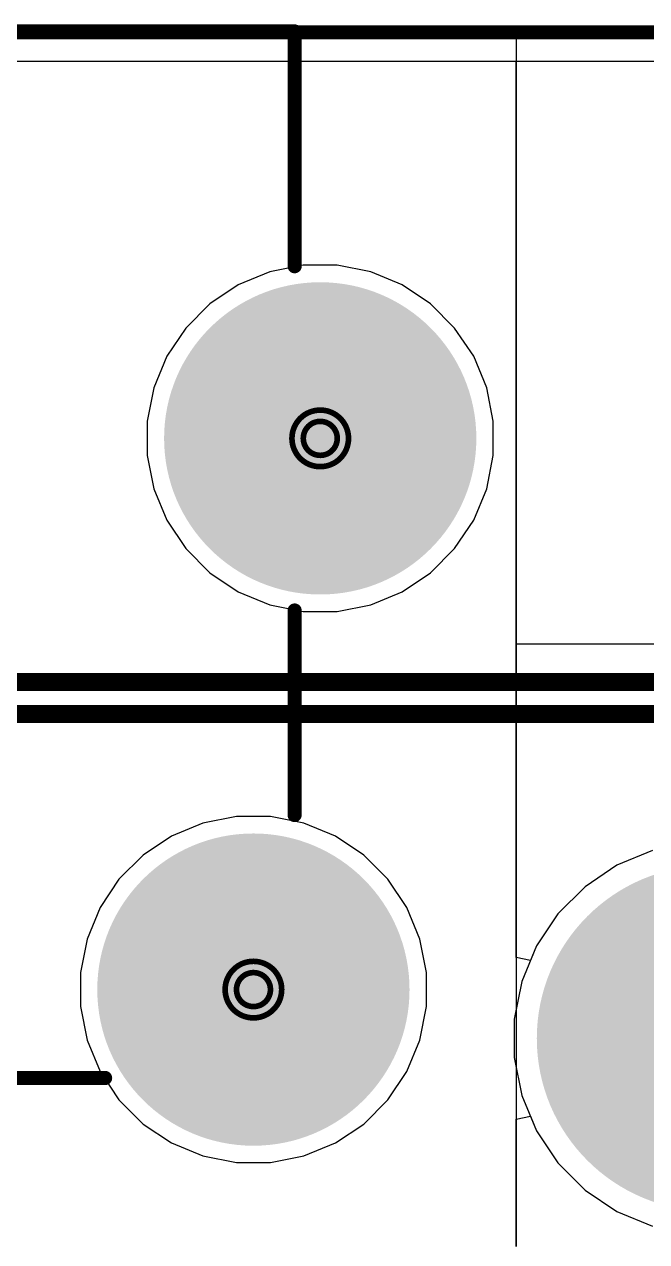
# Model space of a CAD drawing. Header units: inches. Extents: x 0 to 5271, y 0 to 5417.
# Drawn here: x 63 to 68.59, y 99.14 to 110.07 of the extents above; entities that cross this region are included whole.
import ezdxf

# ---------------------------------------------------------------- set-up
doc = ezdxf.new("R2010")
doc.units = ezdxf.units.IN
for name, color, linetype in [('Board_Outline', 216, 'Continuous'), ('Bottom Layer', 5, 'Continuous'), ('Bottom Solder', 6, 'Continuous'), ('Drill Drawing', 1, 'Continuous'), ('L2_GND1', 16, 'Continuous'), ('L3_SIG1', 76, 'Continuous'), ('L4_PWR', 90, 'Continuous'), ('L5_GND2', 156, 'Continuous'), ('L6_SIG2', 130, 'Continuous'), ('L7_GND3', 216, 'Continuous'), ('Multi-Layer', 9, 'Continuous'), ('Pad Holes', 156, 'Continuous'), ('Top Layer', 1, 'Continuous'), ('Top Overlay', 2, 'Continuous'), ('Top Solder', 216, 'Continuous')]:
    doc.layers.add(name, color=color, linetype=linetype)

# ---------------------------------------------------------------- blocks, each defined once
blk = doc.blocks.new('10029449_111RLF_22')
at = {"layer": 'Bottom Layer'}
h = blk.add_hatch(color=5, dxfattribs=at)
edge = h.paths.add_edge_path()
edge.add_arc((-7.25, 2), 1.3, 0, 360)
h = blk.add_hatch(color=5, dxfattribs=at)
edge = h.paths.add_edge_path()
edge.add_arc((-7.85, -2.95), 1.3, 0, 360)
at = {"layer": 'Bottom Solder'}
h = blk.add_hatch(color=6, dxfattribs=at)
edge = h.paths.add_edge_path()
edge.add_arc((-7.25, 2), 1.402, 0, 360)
h = blk.add_hatch(color=6, dxfattribs=at)
edge = h.paths.add_edge_path()
edge.add_arc((-7.85, -2.95), 1.402, 0, 360)
at = {"layer": 'L2_GND1'}
h = blk.add_hatch(color=16, dxfattribs=at)
edge = h.paths.add_edge_path()
edge.add_arc((-7.25, 2), 1.3, 0, 360)
h = blk.add_hatch(color=16, dxfattribs=at)
edge = h.paths.add_edge_path()
edge.add_arc((-7.85, -2.95), 1.3, 0, 360)
at = {"layer": 'L3_SIG1'}
h = blk.add_hatch(color=76, dxfattribs=at)
edge = h.paths.add_edge_path()
edge.add_arc((-7.25, 2), 1.3, 0, 360)
h = blk.add_hatch(color=76, dxfattribs=at)
edge = h.paths.add_edge_path()
edge.add_arc((-7.85, -2.95), 1.3, 0, 360)
at = {"layer": 'L4_PWR'}
h = blk.add_hatch(color=90, dxfattribs=at)
edge = h.paths.add_edge_path()
edge.add_arc((-7.25, 2), 1.3, 0, 360)
h = blk.add_hatch(color=90, dxfattribs=at)
edge = h.paths.add_edge_path()
edge.add_arc((-7.85, -2.95), 1.3, 0, 360)
at = {"layer": 'L5_GND2'}
h = blk.add_hatch(color=156, dxfattribs=at)
edge = h.paths.add_edge_path()
edge.add_arc((-7.25, 2), 1.3, 0, 360)
h = blk.add_hatch(color=156, dxfattribs=at)
edge = h.paths.add_edge_path()
edge.add_arc((-7.85, -2.95), 1.3, 0, 360)
at = {"layer": 'L6_SIG2'}
h = blk.add_hatch(color=130, dxfattribs=at)
edge = h.paths.add_edge_path()
edge.add_arc((-7.25, 2), 1.3, 0, 360)
h = blk.add_hatch(color=130, dxfattribs=at)
edge = h.paths.add_edge_path()
edge.add_arc((-7.85, -2.95), 1.3, 0, 360)
at = {"layer": 'L7_GND3'}
h = blk.add_hatch(color=216, dxfattribs=at)
edge = h.paths.add_edge_path()
edge.add_arc((-7.25, 2), 1.3, 0, 360)
h = blk.add_hatch(color=216, dxfattribs=at)
edge = h.paths.add_edge_path()
edge.add_arc((-7.85, -2.95), 1.3, 0, 360)
at = {"layer": 'Multi-Layer'}
h = blk.add_hatch(color=9, dxfattribs=at)
edge = h.paths.add_edge_path()
edge.add_arc((-7.25, 2), 1.3, 0, 360)
h = blk.add_hatch(color=9, dxfattribs=at)
edge = h.paths.add_edge_path()
edge.add_arc((-7.85, -2.95), 1.3, 0, 360)
at = {"layer": 'Pad Holes'}
h = blk.add_hatch(color=7, dxfattribs=at)
edge = h.paths.add_edge_path()
edge.add_arc((-7.25, 2), 0.65, 0, 360)
h = blk.add_hatch(color=7, dxfattribs=at)
edge = h.paths.add_edge_path()
edge.add_arc((-7.85, -2.95), 0.65, 0, 360)
at = {"layer": 'Top Layer'}
h = blk.add_hatch(color=1, dxfattribs=at)
edge = h.paths.add_edge_path()
edge.add_arc((-7.25, 2), 1.3, 0, 360)
h = blk.add_hatch(color=1, dxfattribs=at)
edge = h.paths.add_edge_path()
edge.add_arc((-7.85, -2.95), 1.3, 0, 360)
at = {"layer": 'Top Solder'}
h = blk.add_hatch(color=216, dxfattribs=at)
edge = h.paths.add_edge_path()
edge.add_arc((-7.25, 2), 1.402, 0, 360)
h = blk.add_hatch(color=216, dxfattribs=at)
edge = h.paths.add_edge_path()
edge.add_arc((-7.85, -2.95), 1.402, 0, 360)
at = {"layer": 'Top Overlay'}
for points in [[(-4.877, 2.794, 0.127, 0.127, 0), (-5.918, 2.794, 0.127, 0.127, 0)], [(-7.62, 0.432, 0.127, 0.127, 0), (-7.62, -1.404, 0.127, 0.127, 0)], [(-7.62, -4.496, 0.127, 0.127, 0), (-7.62, -6.604, 0.127, 0.127, 0)], [(7.62, -6.604, 0.127, 0.127, 0), (-7.62, -6.604, 0.127, 0.127, 0)]]:
    blk.add_lwpolyline(points, format="xyseb", dxfattribs=at)
for points in [[(-5.95, 2.794, 0.0635, 0.0635, 1), (-5.886, 2.794, 0.0635, 0.0635, 1)], [(-7.652, 0.432, 0.0635, 0.0635, 1), (-7.588, 0.432, 0.0635, 0.0635, 1)], [(-7.652, -1.404, 0.0635, 0.0635, 1), (-7.588, -1.404, 0.0635, 0.0635, 1)], [(-7.652, -4.496, 0.0635, 0.0635, 1), (-7.588, -4.496, 0.0635, 0.0635, 1)], [(-7.652, -6.604, 0.0635, 0.0635, 1), (-7.588, -6.604, 0.0635, 0.0635, 1)], [(-7.652, -6.604, 0.0635, 0.0635, 1), (-7.588, -6.604, 0.0635, 0.0635, 1)]]:
    blk.add_lwpolyline(points, format="xyseb", close=True, dxfattribs=at)
blk = doc.blocks.new('UEA1112C_8HS6_4F_528')
at = {"layer": 'Bottom Layer'}
h = blk.add_hatch(color=5, dxfattribs=at)
edge = h.paths.add_edge_path()
edge.add_arc((6.57, -3.35), 1.5, 0, 360)
at = {"layer": 'Bottom Solder'}
h = blk.add_hatch(color=6, dxfattribs=at)
edge = h.paths.add_edge_path()
edge.add_arc((6.57, -3.35), 1.551, 0, 360)
at = {"layer": 'L2_GND1'}
h = blk.add_hatch(color=16, dxfattribs=at)
edge = h.paths.add_edge_path()
edge.add_arc((6.57, -3.35), 1.5, 0, 360)
at = {"layer": 'L3_SIG1'}
h = blk.add_hatch(color=76, dxfattribs=at)
edge = h.paths.add_edge_path()
edge.add_arc((6.57, -3.35), 1.5, 0, 360)
at = {"layer": 'L4_PWR'}
h = blk.add_hatch(color=90, dxfattribs=at)
edge = h.paths.add_edge_path()
edge.add_arc((6.57, -3.35), 1.5, 0, 360)
at = {"layer": 'L5_GND2'}
h = blk.add_hatch(color=156, dxfattribs=at)
edge = h.paths.add_edge_path()
edge.add_arc((6.57, -3.35), 1.5, 0, 360)
at = {"layer": 'L6_SIG2'}
h = blk.add_hatch(color=130, dxfattribs=at)
edge = h.paths.add_edge_path()
edge.add_arc((6.57, -3.35), 1.5, 0, 360)
at = {"layer": 'L7_GND3'}
h = blk.add_hatch(color=216, dxfattribs=at)
edge = h.paths.add_edge_path()
edge.add_arc((6.57, -3.35), 1.5, 0, 360)
at = {"layer": 'Multi-Layer'}
h = blk.add_hatch(color=9, dxfattribs=at)
edge = h.paths.add_edge_path()
edge.add_arc((6.57, -3.35), 1.5, 0, 360)
at = {"layer": 'Pad Holes'}
h = blk.add_hatch(color=7, dxfattribs=at)
edge = h.paths.add_edge_path()
edge.add_arc((6.57, -3.35), 1.15, 0, 360)
at = {"layer": 'Top Layer'}
h = blk.add_hatch(color=1, dxfattribs=at)
edge = h.paths.add_edge_path()
edge.add_arc((6.57, -3.35), 1.5, 0, 360)
at = {"layer": 'Top Solder'}
h = blk.add_hatch(color=216, dxfattribs=at)
edge = h.paths.add_edge_path()
edge.add_arc((6.57, -3.35), 1.551, 0, 360)

msp = doc.modelspace()

# ---------------------------------------------------------------- linework, layer by layer
at = {"layer": 'Board_Outline'}
msp.add_lwpolyline([(0, 110, 0.127, 0.127, 0), (150, 110, 0.127, 0.127, 0)], format="xyseb", dxfattribs=at)
at = {"layer": 'Bottom Layer'}
for p, q in [((48.489, 110), (67.42, 110)), ((67.42, 110), (67.42, 99.097)), ((67.42, 101.69), (67.42, 109.741)), ((67.42, 109.741), (73.591, 109.741)), ((68.644, 102.652), (68.325, 102.519)), ((68.325, 102.519), (68.038, 102.327)), ((68.038, 102.327), (67.794, 102.083)), ((67.794, 102.083), (67.602, 101.796)), ((67.602, 101.796), (67.547, 101.665)), ((67.547, 101.665), (67.42, 101.69)), ((67.42, 100.24), (67.547, 100.265)), ((67.547, 100.265), (67.602, 100.134)), ((67.42, 99.097), (67.42, 100.24)), ((67.602, 100.134), (67.794, 99.847)), ((67.794, 99.847), (68.038, 99.603)), ((68.038, 99.603), (68.325, 99.411)), ((68.325, 99.411), (68.644, 99.278))]:
    msp.add_line(p, q, dxfattribs=at)
at = {"layer": 'Drill Drawing'}
for points in [[(65.914, 106.353, 0.0508, 0.0508, 1), (65.406, 106.353, 0.0508, 0.0508, 1)], [(65.813, 106.353, 0.0508, 0.0508, 1), (65.508, 106.353, 0.0508, 0.0508, 1)], [(65.394, 106.353, 0.0254, 0.0254, 1), (65.419, 106.353, 0.0254, 0.0254, 1)], [(65.495, 106.353, 0.0254, 0.0254, 1), (65.521, 106.353, 0.0254, 0.0254, 1)], [(65.8, 106.353, 0.0254, 0.0254, 1), (65.826, 106.353, 0.0254, 0.0254, 1)], [(65.902, 106.353, 0.0254, 0.0254, 1), (65.927, 106.353, 0.0254, 0.0254, 1)], [(65.314, 101.403, 0.0508, 0.0508, 1), (64.806, 101.403, 0.0508, 0.0508, 1)], [(65.213, 101.403, 0.0508, 0.0508, 1), (64.908, 101.403, 0.0508, 0.0508, 1)], [(64.794, 101.403, 0.0254, 0.0254, 1), (64.819, 101.403, 0.0254, 0.0254, 1)], [(64.895, 101.403, 0.0254, 0.0254, 1), (64.921, 101.403, 0.0254, 0.0254, 1)], [(65.2, 101.403, 0.0254, 0.0254, 1), (65.226, 101.403, 0.0254, 0.0254, 1)], [(65.302, 101.403, 0.0254, 0.0254, 1), (65.327, 101.403, 0.0254, 0.0254, 1)]]:
    msp.add_lwpolyline(points, format="xyseb", close=True, dxfattribs=at)
at = {"layer": 'L2_GND1'}
msp.add_line((47.076, 109.741), (72.755, 109.741), dxfattribs=at)
at = {"layer": 'L3_SIG1'}
for p, q in [((47.076, 109.741), (73.591, 109.741)), ((65.507, 107.907), (65.207, 107.848)), ((65.813, 107.907), (65.507, 107.907)), ((66.114, 107.848), (65.813, 107.907)), ((65.207, 107.848), (64.924, 107.731)), ((66.397, 107.731), (66.114, 107.848)), ((64.924, 107.731), (64.67, 107.56)), ((66.651, 107.56), (66.397, 107.731)), ((64.67, 107.56), (64.453, 107.344)), ((66.867, 107.344), (66.651, 107.56)), ((64.453, 107.344), (64.283, 107.09)), ((67.038, 107.09), (66.867, 107.344)), ((64.283, 107.09), (64.166, 106.807)), ((67.155, 106.807), (67.038, 107.09)), ((64.166, 106.807), (64.106, 106.506)), ((67.214, 106.506), (67.155, 106.807)), ((64.106, 106.506), (64.106, 106.2)), ((67.214, 106.2), (67.214, 106.506)), ((64.106, 106.2), (64.166, 105.9)), ((67.155, 105.9), (67.214, 106.2)), ((64.166, 105.9), (64.283, 105.617)), ((67.038, 105.617), (67.155, 105.9)), ((64.283, 105.617), (64.453, 105.363)), ((66.867, 105.363), (67.038, 105.617)), ((64.453, 105.363), (64.67, 105.146)), ((66.651, 105.146), (66.867, 105.363)), ((64.67, 105.146), (64.924, 104.976)), ((66.397, 104.976), (66.651, 105.146)), ((64.924, 104.976), (65.207, 104.859)), ((66.114, 104.859), (66.397, 104.976)), ((65.207, 104.859), (65.507, 104.799)), ((65.813, 104.799), (66.114, 104.859)), ((65.507, 104.799), (65.813, 104.799)), ((64.607, 102.898), (64.324, 102.781)), ((64.907, 102.957), (64.607, 102.898)), ((65.213, 102.957), (64.907, 102.957)), ((65.514, 102.898), (65.213, 102.957)), ((65.797, 102.781), (65.514, 102.898)), ((64.324, 102.781), (64.07, 102.61)), ((66.051, 102.61), (65.797, 102.781)), ((68.644, 102.652), (68.325, 102.519)), ((64.07, 102.61), (63.853, 102.394)), ((66.267, 102.394), (66.051, 102.61)), ((68.325, 102.519), (68.038, 102.327)), ((63.853, 102.394), (63.683, 102.14)), ((66.438, 102.14), (66.267, 102.394)), ((68.038, 102.327), (67.794, 102.083)), ((63.683, 102.14), (63.566, 101.857)), ((66.555, 101.857), (66.438, 102.14)), ((67.794, 102.083), (67.602, 101.796)), ((63.566, 101.857), (63.506, 101.556)), ((66.614, 101.556), (66.555, 101.857)), ((67.602, 101.796), (67.469, 101.477)), ((63.506, 101.556), (63.506, 101.25)), ((66.614, 101.25), (66.614, 101.556)), ((67.469, 101.477), (67.402, 101.138)), ((63.506, 101.25), (63.566, 100.95)), ((66.555, 100.95), (66.614, 101.25)), ((67.402, 101.138), (67.402, 100.792)), ((63.566, 100.95), (63.683, 100.667)), ((66.438, 100.667), (66.555, 100.95)), ((67.402, 100.792), (67.469, 100.453)), ((63.683, 100.667), (63.853, 100.413)), ((66.267, 100.413), (66.438, 100.667)), ((63.853, 100.413), (64.07, 100.196)), ((66.051, 100.196), (66.267, 100.413)), ((67.469, 100.453), (67.602, 100.134)), ((64.07, 100.196), (64.324, 100.026)), ((65.797, 100.026), (66.051, 100.196)), ((67.602, 100.134), (67.794, 99.847)), ((64.324, 100.026), (64.607, 99.909)), ((65.514, 99.909), (65.797, 100.026)), ((64.607, 99.909), (64.907, 99.849)), ((64.907, 99.849), (65.213, 99.849)), ((65.213, 99.849), (65.514, 99.909)), ((67.794, 99.847), (68.038, 99.603)), ((68.038, 99.603), (68.325, 99.411)), ((68.325, 99.411), (68.644, 99.278))]:
    msp.add_line(p, q, dxfattribs=at)
at = {"layer": 'L4_PWR'}
for p, q in [((47.076, 109.741), (72.755, 109.741)), ((65.507, 107.907), (65.207, 107.848)), ((65.813, 107.907), (65.507, 107.907)), ((66.114, 107.848), (65.813, 107.907)), ((65.207, 107.848), (64.924, 107.731)), ((66.397, 107.731), (66.114, 107.848)), ((64.924, 107.731), (64.67, 107.56)), ((66.651, 107.56), (66.397, 107.731)), ((64.67, 107.56), (64.453, 107.344)), ((66.867, 107.344), (66.651, 107.56)), ((64.453, 107.344), (64.283, 107.09)), ((67.038, 107.09), (66.867, 107.344)), ((64.283, 107.09), (64.166, 106.807)), ((67.155, 106.807), (67.038, 107.09)), ((64.166, 106.807), (64.106, 106.506)), ((67.214, 106.506), (67.155, 106.807)), ((64.106, 106.506), (64.106, 106.2)), ((67.214, 106.2), (67.214, 106.506)), ((64.106, 106.2), (64.166, 105.9)), ((67.155, 105.9), (67.214, 106.2)), ((64.166, 105.9), (64.283, 105.617)), ((67.038, 105.617), (67.155, 105.9)), ((64.283, 105.617), (64.453, 105.363)), ((66.867, 105.363), (67.038, 105.617)), ((64.453, 105.363), (64.67, 105.146)), ((66.651, 105.146), (66.867, 105.363)), ((64.67, 105.146), (64.924, 104.976)), ((66.397, 104.976), (66.651, 105.146)), ((64.924, 104.976), (65.207, 104.859)), ((66.114, 104.859), (66.397, 104.976)), ((65.207, 104.859), (65.507, 104.799)), ((65.813, 104.799), (66.114, 104.859)), ((65.507, 104.799), (65.813, 104.799)), ((64.607, 102.898), (64.324, 102.781)), ((64.907, 102.957), (64.607, 102.898)), ((65.213, 102.957), (64.907, 102.957)), ((65.514, 102.898), (65.213, 102.957)), ((65.797, 102.781), (65.514, 102.898)), ((64.324, 102.781), (64.07, 102.61)), ((66.051, 102.61), (65.797, 102.781)), ((68.644, 102.652), (68.325, 102.519)), ((64.07, 102.61), (63.853, 102.394)), ((66.267, 102.394), (66.051, 102.61)), ((68.325, 102.519), (68.038, 102.327)), ((63.853, 102.394), (63.683, 102.14)), ((66.438, 102.14), (66.267, 102.394)), ((68.038, 102.327), (67.794, 102.083)), ((63.683, 102.14), (63.566, 101.857)), ((66.555, 101.857), (66.438, 102.14)), ((67.794, 102.083), (67.602, 101.796)), ((63.566, 101.857), (63.506, 101.556)), ((66.614, 101.556), (66.555, 101.857)), ((67.602, 101.796), (67.469, 101.477)), ((63.506, 101.556), (63.506, 101.25)), ((66.614, 101.25), (66.614, 101.556)), ((67.469, 101.477), (67.402, 101.138)), ((63.506, 101.25), (63.566, 100.95)), ((66.555, 100.95), (66.614, 101.25)), ((67.402, 101.138), (67.402, 100.792)), ((63.566, 100.95), (63.683, 100.667)), ((66.438, 100.667), (66.555, 100.95)), ((67.402, 100.792), (67.469, 100.453)), ((63.683, 100.667), (63.853, 100.413)), ((66.267, 100.413), (66.438, 100.667)), ((63.853, 100.413), (64.07, 100.196)), ((66.051, 100.196), (66.267, 100.413)), ((67.469, 100.453), (67.602, 100.134)), ((64.07, 100.196), (64.324, 100.026)), ((65.797, 100.026), (66.051, 100.196)), ((67.602, 100.134), (67.794, 99.847)), ((64.324, 100.026), (64.607, 99.909)), ((65.514, 99.909), (65.797, 100.026)), ((64.607, 99.909), (64.907, 99.849)), ((64.907, 99.849), (65.213, 99.849)), ((65.213, 99.849), (65.514, 99.909)), ((67.794, 99.847), (68.038, 99.603)), ((68.038, 99.603), (68.325, 99.411)), ((68.325, 99.411), (68.644, 99.278))]:
    msp.add_line(p, q, dxfattribs=at)
at = {"layer": 'L5_GND2'}
for p, q in [((47.076, 109.741), (73.591, 109.741)), ((65.507, 107.907), (65.207, 107.848)), ((65.813, 107.907), (65.507, 107.907)), ((66.114, 107.848), (65.813, 107.907)), ((65.207, 107.848), (64.924, 107.731)), ((66.397, 107.731), (66.114, 107.848)), ((64.924, 107.731), (64.67, 107.56)), ((66.651, 107.56), (66.397, 107.731)), ((64.67, 107.56), (64.453, 107.344)), ((66.867, 107.344), (66.651, 107.56)), ((64.453, 107.344), (64.283, 107.09)), ((67.038, 107.09), (66.867, 107.344)), ((64.283, 107.09), (64.166, 106.807)), ((67.155, 106.807), (67.038, 107.09)), ((64.166, 106.807), (64.106, 106.506)), ((67.214, 106.506), (67.155, 106.807)), ((64.106, 106.506), (64.106, 106.2)), ((67.214, 106.2), (67.214, 106.506)), ((64.106, 106.2), (64.166, 105.9)), ((67.155, 105.9), (67.214, 106.2)), ((64.166, 105.9), (64.283, 105.617)), ((67.038, 105.617), (67.155, 105.9)), ((64.283, 105.617), (64.453, 105.363)), ((66.867, 105.363), (67.038, 105.617)), ((64.453, 105.363), (64.67, 105.146)), ((66.651, 105.146), (66.867, 105.363)), ((64.67, 105.146), (64.924, 104.976)), ((66.397, 104.976), (66.651, 105.146)), ((64.924, 104.976), (65.207, 104.859)), ((66.114, 104.859), (66.397, 104.976)), ((65.207, 104.859), (65.507, 104.799)), ((65.813, 104.799), (66.114, 104.859)), ((65.507, 104.799), (65.813, 104.799)), ((64.607, 102.898), (64.324, 102.781)), ((64.907, 102.957), (64.607, 102.898)), ((65.213, 102.957), (64.907, 102.957)), ((65.514, 102.898), (65.213, 102.957)), ((65.797, 102.781), (65.514, 102.898)), ((64.324, 102.781), (64.07, 102.61)), ((66.051, 102.61), (65.797, 102.781)), ((68.644, 102.652), (68.325, 102.519)), ((64.07, 102.61), (63.853, 102.394)), ((66.267, 102.394), (66.051, 102.61)), ((68.325, 102.519), (68.038, 102.327)), ((63.853, 102.394), (63.683, 102.14)), ((66.438, 102.14), (66.267, 102.394)), ((68.038, 102.327), (67.794, 102.083)), ((63.683, 102.14), (63.566, 101.857)), ((66.555, 101.857), (66.438, 102.14)), ((67.794, 102.083), (67.602, 101.796)), ((63.566, 101.857), (63.506, 101.556)), ((66.614, 101.556), (66.555, 101.857)), ((67.602, 101.796), (67.469, 101.477)), ((63.506, 101.556), (63.506, 101.25)), ((66.614, 101.25), (66.614, 101.556)), ((67.469, 101.477), (67.402, 101.138)), ((63.506, 101.25), (63.566, 100.95)), ((66.555, 100.95), (66.614, 101.25)), ((67.402, 101.138), (67.402, 100.792)), ((63.566, 100.95), (63.683, 100.667)), ((66.438, 100.667), (66.555, 100.95)), ((67.402, 100.792), (67.469, 100.453)), ((63.683, 100.667), (63.853, 100.413)), ((66.267, 100.413), (66.438, 100.667)), ((63.853, 100.413), (64.07, 100.196)), ((66.051, 100.196), (66.267, 100.413)), ((67.469, 100.453), (67.602, 100.134)), ((64.07, 100.196), (64.324, 100.026)), ((65.797, 100.026), (66.051, 100.196)), ((67.602, 100.134), (67.794, 99.847)), ((64.324, 100.026), (64.607, 99.909)), ((65.514, 99.909), (65.797, 100.026)), ((64.607, 99.909), (64.907, 99.849)), ((64.907, 99.849), (65.213, 99.849)), ((65.213, 99.849), (65.514, 99.909)), ((67.794, 99.847), (68.038, 99.603)), ((68.038, 99.603), (68.325, 99.411)), ((68.325, 99.411), (68.644, 99.278))]:
    msp.add_line(p, q, dxfattribs=at)
at = {"layer": 'L6_SIG2'}
for p, q in [((47.076, 109.741), (73.591, 109.741)), ((65.507, 107.907), (65.207, 107.848)), ((65.813, 107.907), (65.507, 107.907)), ((66.114, 107.848), (65.813, 107.907)), ((65.207, 107.848), (64.924, 107.731)), ((66.397, 107.731), (66.114, 107.848)), ((64.924, 107.731), (64.67, 107.56)), ((66.651, 107.56), (66.397, 107.731)), ((64.67, 107.56), (64.453, 107.344)), ((66.867, 107.344), (66.651, 107.56)), ((64.453, 107.344), (64.283, 107.09)), ((67.038, 107.09), (66.867, 107.344)), ((64.283, 107.09), (64.166, 106.807)), ((67.155, 106.807), (67.038, 107.09)), ((64.166, 106.807), (64.106, 106.506)), ((67.214, 106.506), (67.155, 106.807)), ((64.106, 106.506), (64.106, 106.2)), ((67.214, 106.2), (67.214, 106.506)), ((64.106, 106.2), (64.166, 105.9)), ((67.155, 105.9), (67.214, 106.2)), ((64.166, 105.9), (64.283, 105.617)), ((67.038, 105.617), (67.155, 105.9)), ((64.283, 105.617), (64.453, 105.363)), ((66.867, 105.363), (67.038, 105.617)), ((64.453, 105.363), (64.67, 105.146)), ((66.651, 105.146), (66.867, 105.363)), ((64.67, 105.146), (64.924, 104.976)), ((66.397, 104.976), (66.651, 105.146)), ((64.924, 104.976), (65.207, 104.859)), ((66.114, 104.859), (66.397, 104.976)), ((65.207, 104.859), (65.507, 104.799)), ((65.813, 104.799), (66.114, 104.859)), ((65.507, 104.799), (65.813, 104.799)), ((64.607, 102.898), (64.324, 102.781)), ((64.907, 102.957), (64.607, 102.898)), ((65.213, 102.957), (64.907, 102.957)), ((65.514, 102.898), (65.213, 102.957)), ((65.797, 102.781), (65.514, 102.898)), ((64.324, 102.781), (64.07, 102.61)), ((66.051, 102.61), (65.797, 102.781)), ((68.644, 102.652), (68.325, 102.519)), ((64.07, 102.61), (63.853, 102.394)), ((66.267, 102.394), (66.051, 102.61)), ((68.325, 102.519), (68.038, 102.327)), ((63.853, 102.394), (63.683, 102.14)), ((66.438, 102.14), (66.267, 102.394)), ((68.038, 102.327), (67.794, 102.083)), ((63.683, 102.14), (63.566, 101.857)), ((66.555, 101.857), (66.438, 102.14)), ((67.794, 102.083), (67.602, 101.796)), ((63.566, 101.857), (63.506, 101.556)), ((66.614, 101.556), (66.555, 101.857)), ((67.602, 101.796), (67.469, 101.477)), ((63.506, 101.556), (63.506, 101.25)), ((66.614, 101.25), (66.614, 101.556)), ((67.469, 101.477), (67.402, 101.138)), ((63.506, 101.25), (63.566, 100.95)), ((66.555, 100.95), (66.614, 101.25)), ((67.402, 101.138), (67.402, 100.792)), ((63.566, 100.95), (63.683, 100.667)), ((66.438, 100.667), (66.555, 100.95)), ((67.402, 100.792), (67.469, 100.453)), ((63.683, 100.667), (63.853, 100.413)), ((66.267, 100.413), (66.438, 100.667)), ((63.853, 100.413), (64.07, 100.196)), ((66.051, 100.196), (66.267, 100.413)), ((67.469, 100.453), (67.602, 100.134)), ((64.07, 100.196), (64.324, 100.026)), ((65.797, 100.026), (66.051, 100.196)), ((67.602, 100.134), (67.794, 99.847)), ((64.324, 100.026), (64.607, 99.909)), ((65.514, 99.909), (65.797, 100.026)), ((64.607, 99.909), (64.907, 99.849)), ((64.907, 99.849), (65.213, 99.849)), ((65.213, 99.849), (65.514, 99.909)), ((67.794, 99.847), (68.038, 99.603)), ((68.038, 99.603), (68.325, 99.411)), ((68.325, 99.411), (68.644, 99.278))]:
    msp.add_line(p, q, dxfattribs=at)
at = {"layer": 'L7_GND3'}
for p, q in [((47.076, 109.741), (73.591, 109.741)), ((65.507, 107.907), (65.207, 107.848)), ((65.813, 107.907), (65.507, 107.907)), ((66.114, 107.848), (65.813, 107.907)), ((65.207, 107.848), (64.924, 107.731)), ((66.397, 107.731), (66.114, 107.848)), ((64.924, 107.731), (64.67, 107.56)), ((66.651, 107.56), (66.397, 107.731)), ((64.67, 107.56), (64.453, 107.344)), ((66.867, 107.344), (66.651, 107.56)), ((64.453, 107.344), (64.283, 107.09)), ((67.038, 107.09), (66.867, 107.344)), ((64.283, 107.09), (64.166, 106.807)), ((67.155, 106.807), (67.038, 107.09)), ((64.166, 106.807), (64.106, 106.506)), ((67.214, 106.506), (67.155, 106.807)), ((64.106, 106.506), (64.106, 106.2)), ((67.214, 106.2), (67.214, 106.506)), ((64.106, 106.2), (64.166, 105.9)), ((67.155, 105.9), (67.214, 106.2)), ((64.166, 105.9), (64.283, 105.617)), ((67.038, 105.617), (67.155, 105.9)), ((64.283, 105.617), (64.453, 105.363)), ((66.867, 105.363), (67.038, 105.617)), ((64.453, 105.363), (64.67, 105.146)), ((66.651, 105.146), (66.867, 105.363)), ((64.67, 105.146), (64.924, 104.976)), ((66.397, 104.976), (66.651, 105.146)), ((64.924, 104.976), (65.207, 104.859)), ((66.114, 104.859), (66.397, 104.976)), ((65.207, 104.859), (65.507, 104.799)), ((65.813, 104.799), (66.114, 104.859)), ((65.507, 104.799), (65.813, 104.799)), ((64.607, 102.898), (64.324, 102.781)), ((64.907, 102.957), (64.607, 102.898)), ((65.213, 102.957), (64.907, 102.957)), ((65.514, 102.898), (65.213, 102.957)), ((65.797, 102.781), (65.514, 102.898)), ((64.324, 102.781), (64.07, 102.61)), ((66.051, 102.61), (65.797, 102.781)), ((68.644, 102.652), (68.325, 102.519)), ((64.07, 102.61), (63.853, 102.394)), ((66.267, 102.394), (66.051, 102.61)), ((68.325, 102.519), (68.038, 102.327)), ((63.853, 102.394), (63.683, 102.14)), ((66.438, 102.14), (66.267, 102.394)), ((68.038, 102.327), (67.794, 102.083)), ((63.683, 102.14), (63.566, 101.857)), ((66.555, 101.857), (66.438, 102.14)), ((67.794, 102.083), (67.602, 101.796)), ((63.566, 101.857), (63.506, 101.556)), ((66.614, 101.556), (66.555, 101.857)), ((67.602, 101.796), (67.469, 101.477)), ((63.506, 101.556), (63.506, 101.25)), ((66.614, 101.25), (66.614, 101.556)), ((67.469, 101.477), (67.402, 101.138)), ((63.506, 101.25), (63.566, 100.95)), ((66.555, 100.95), (66.614, 101.25)), ((67.402, 101.138), (67.402, 100.792)), ((63.566, 100.95), (63.683, 100.667)), ((66.438, 100.667), (66.555, 100.95)), ((67.402, 100.792), (67.469, 100.453)), ((63.683, 100.667), (63.853, 100.413)), ((66.267, 100.413), (66.438, 100.667)), ((63.853, 100.413), (64.07, 100.196)), ((66.051, 100.196), (66.267, 100.413)), ((67.469, 100.453), (67.602, 100.134)), ((64.07, 100.196), (64.324, 100.026)), ((65.797, 100.026), (66.051, 100.196)), ((67.602, 100.134), (67.794, 99.847)), ((64.324, 100.026), (64.607, 99.909)), ((65.514, 99.909), (65.797, 100.026)), ((64.607, 99.909), (64.907, 99.849)), ((64.907, 99.849), (65.213, 99.849)), ((65.213, 99.849), (65.514, 99.909)), ((67.794, 99.847), (68.038, 99.603)), ((68.038, 99.603), (68.325, 99.411)), ((68.325, 99.411), (68.644, 99.278))]:
    msp.add_line(p, q, dxfattribs=at)
at = {"layer": 'Top Layer'}
for p, q in [((48.489, 110), (67.42, 110)), ((67.42, 110), (67.42, 99.097)), ((67.42, 104.506), (67.42, 109.741)), ((67.42, 109.741), (73.591, 109.741)), ((70.163, 104.506), (67.42, 104.506)), ((67.42, 100.24), (67.547, 100.265)), ((67.547, 100.265), (67.602, 100.134)), ((67.42, 99.097), (67.42, 100.24)), ((67.602, 100.134), (67.794, 99.847)), ((67.794, 99.847), (68.038, 99.603)), ((68.038, 99.603), (68.325, 99.411)), ((68.325, 99.411), (68.644, 99.278))]:
    msp.add_line(p, q, dxfattribs=at)
for points in [[(58.175, 104.165, 0.161, 0.161, 0), (70.163, 104.165, 0.161, 0.161, 0)], [(58.175, 103.877, 0.161, 0.161, 0), (70.722, 103.877, 0.161, 0.161, 0)]]:
    msp.add_lwpolyline(points, format="xyseb", dxfattribs=at)

# ---------------------------------------------------------------- block references
at = {"rotation": 180}
for name, p in [('10029449_111RLF_22', (57.81, 103.403)), ('UEA1112C_8HS6_4F_528', (75.726, 97.615))]:
    msp.add_blockref(name, p, dxfattribs=at)

doc.saveas('drawing.dxf')
